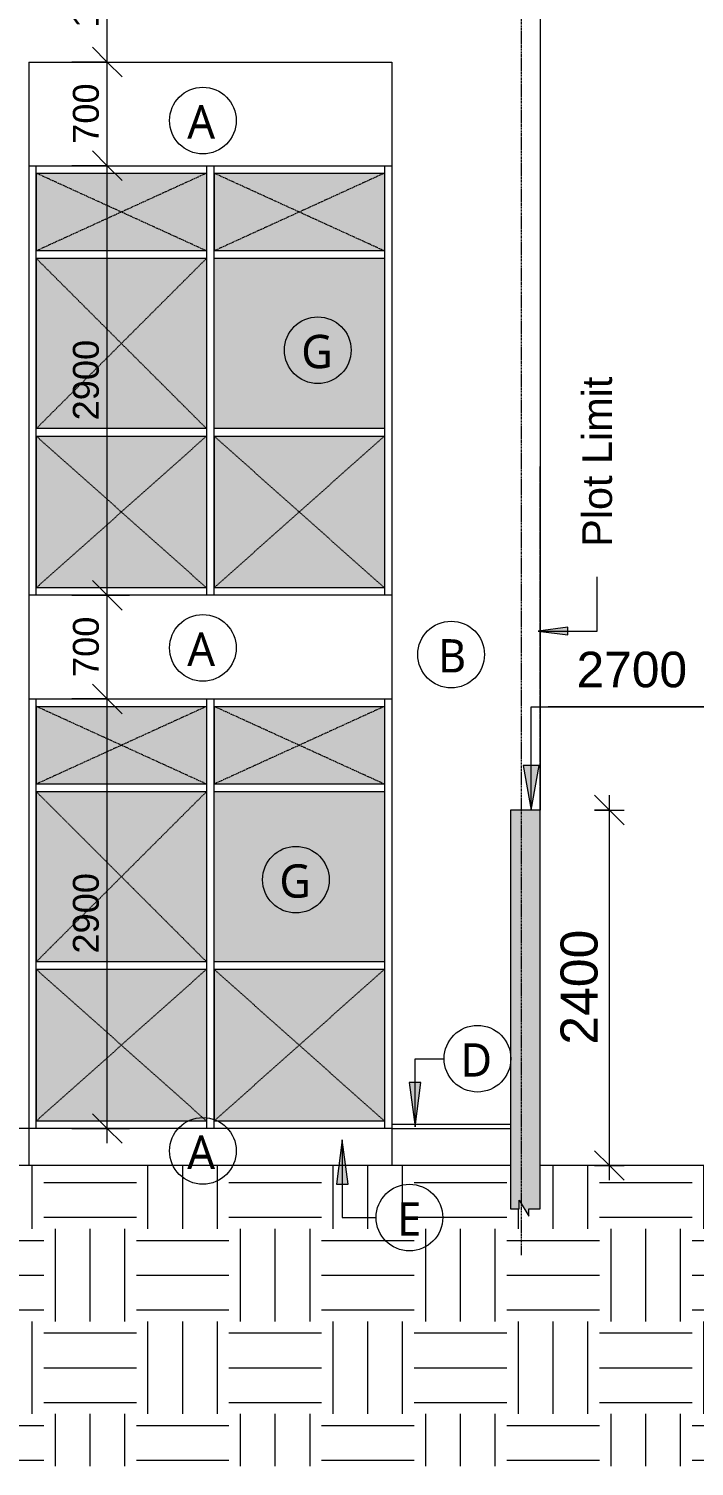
# Model space of a CAD drawing. Header units: millimetres. Extents: x -14692 to 72145, y -2093 to 15232.
# Drawn here: x 3789 to 8279, y -1730 to 7975 of the extents above; entities that cross this region are included whole.
import ezdxf

# ---------------------------------------------------------------- set-up
doc = ezdxf.new("R2010")
doc.units = ezdxf.units.MM
for name, pattern in [('Dash', [6, 3, -3]), ('Grid Line', [22.225, 12.7, -3.175, 3.175, -3.175]), ('Hidden', [7.14375, 4.7625, -2.38125])]:
    doc.linetypes.add(name, pattern=pattern)
for name, color, linetype, lineweight in [('A-ANNO-DIMS', 211, 'Continuous', 9), ('A-ANNO-DIMS-100', 211, 'Continuous', 9), ('A-ANNO-NOTE', 131, 'Continuous', 9), ('A-DETL-GENF', 92, 'Continuous', 9), ('A-DETL-HDLN', 90, 'Hidden', 9), ('A-DETL-THIN', 151, 'Continuous', 9), ('A-GENM', 13, 'Continuous', 9), ('A-GLAZ-CURT', 52, 'Continuous', 9), ('A-GLAZ-CURT-HDLN', 51, 'Dash', 9), ('A-GLAZ-CWMG', 51, 'Continuous', 9), ('A-WALL', 113, 'Continuous', 9), ('G-ANNO-DIMS', 111, 'Continuous', 9), ('G-ANNO-TEXT', 231, 'Continuous', 9), ('S-GRID', 1, 'Continuous', 9)]:
    doc.layers.add(name, color=color, linetype=linetype, lineweight=lineweight)
doc.styles.add('Arial_4', font='arial.ttf', dxfattribs={"height": 240})
doc.styles.add('Arial_5', font='arial.ttf', dxfattribs={"height": 200})
doc.styles.add('Arial_6', font='arial.ttf', dxfattribs={"height": 175})
doc.styles.add('Arial_7', font='arial.ttf', dxfattribs={"height": 250})
doc.styles.add('Lucida Sans Unicode', font='l_10646.ttf', dxfattribs={"height": 225})
doc.dimstyles.new('25', dxfattribs={"dimscale": 304.8, "dimtxt": 255.06485, "dimasz": 0.656168, "dimexe": 0.328084, "dimexo": 0.0625, "dimgap": 0.016404, "dimtad": 1, "dimdec": 0, "dimzin": 0, "dimdsep": 46, "dimtxsty": 'Arial_7', "dimblk1": 'OBLIQUE', "dimblk2": 'OBLIQUE', "dimsah": 1, "dimcen": 0.09, "dimdle": 0.328084, "dimazin": 0, "dimtfac": 1, "dimtdec": 4, "dimtix": 1, "dimtmove": 0, "dimatfit": 3, "dimfxl": 0.328084, "dimfxlon": 1, "dimtvp": 1, "dimtolj": 1, "dimtzin": 0, "dimarcsym": 2})
doc.dimstyles.new('Ele-dim-100_2', dxfattribs={"dimscale": 304.8, "dimtxt": 178.545395, "dimasz": 0.656168, "dimexe": 0.492126, "dimexo": 0.0625, "dimgap": 0.016404, "dimtad": 1, "dimdec": 0, "dimrnd": 5, "dimzin": 0, "dimdsep": 46, "dimtxsty": 'Arial_6', "dimblk1": 'OBLIQUE', "dimblk2": 'OBLIQUE', "dimsah": 1, "dimcen": 0.09, "dimdle": 0.328084, "dimazin": 0, "dimtfac": 1, "dimtdec": 4, "dimtix": 1, "dimtmove": 0, "dimatfit": 3, "dimfxl": 0.787402, "dimfxlon": 1, "dimtvp": 1, "dimtolj": 1, "dimtzin": 0, "dimarcsym": 2})

# ---------------------------------------------------------------- blocks, each defined once
blk = doc.blocks.new('M_Fixed Glazed Panel - Glazed Panel-738528-Elevation-3')
at = {"layer": 'A-GLAZ-CURT'}
blk.add_hatch(color=254, dxfattribs=at).paths.add_polyline_path([(4469.1, 600), (4988.9, 600), (4988.9, 1625), (3838.9, 1625), (3838.9, 600), (4261.2, 600)])
for p, q in [((3838.9, 1625), (4988.9, 1625)), ((3838.9, 1625), (3838.9, 600)), ((4988.9, 1625), (4988.9, 600)), ((4988.9, 600), (3838.9, 600))]:
    blk.add_line(p, q, dxfattribs=at)
at = {"layer": 'A-GLAZ-CURT-HDLN'}
for p, q in [((4988.9, 600), (3838.9, 1625)), ((4988.9, 1625), (3838.9, 600))]:
    blk.add_line(p, q, dxfattribs=at)
blk = doc.blocks.new('Rectangular Mullion - 50x150mm-448921-Elevation-3')
at = {"layer": 'A-GLAZ-CWMG'}
blk.add_line((6188.9, 1650), (6188.9, 550), dxfattribs=at)
blk = doc.blocks.new('Rectangular Mullion - 50x150mm-494358-Elevation-3')
at = {"layer": 'A-GLAZ-CWMG'}
blk.add_line((3838.9, 2850), (3838.9, 3450), dxfattribs=at)
blk = doc.blocks.new('Rectangular Mullion - 50x150mm-700413-Elevation-3')
at = {"layer": 'A-GLAZ-CWMG'}
for p, q in [((5038.9, 3400), (5038.9, 3450)), ((5038.9, 3400), (6188.9, 3400)), ((6188.9, 3450), (6188.9, 3400))]:
    blk.add_line(p, q, dxfattribs=at)
blk = doc.blocks.new('Rectangular Mullion - 50x150mm-700414-Elevation-3')
at = {"layer": 'A-GLAZ-CWMG'}
for p, q in [((3838.9, 550), (3838.9, 600)), ((4988.9, 600), (3838.9, 600)), ((4988.9, 600), (4988.9, 550))]:
    blk.add_line(p, q, dxfattribs=at)
blk = doc.blocks.new('M_Fixed Glazed Panel - Glazed Panel-738529-Elevation-3')
at = {"layer": 'A-GLAZ-CURT'}
blk.add_hatch(color=254, dxfattribs=at).paths.add_polyline_path([(3838.9, 1675), (4988.9, 1675), (4988.7, 2825), (3838.9, 2825), (3838.9, 1758.6)])
for p, q in [((3838.9, 2825), (4988.9, 2825)), ((3838.9, 2825), (3838.9, 1675)), ((4988.9, 2825), (4988.9, 1675)), ((4988.9, 1675), (3838.9, 1675))]:
    blk.add_line(p, q, dxfattribs=at)
at = {"layer": 'A-GLAZ-CURT-HDLN'}
for p, q in [((4988.9, 1675), (3838.9, 2825)), ((4988.9, 2825), (3838.9, 1675))]:
    blk.add_line(p, q, dxfattribs=at)
blk = doc.blocks.new('Rectangular Mullion - 50x150mm-448923-Elevation-3')
at = {"layer": 'A-GLAZ-CWMG'}
blk.add_line((6188.9, 2850), (6188.9, 1650), dxfattribs=at)
blk = doc.blocks.new('Rectangular Mullion - 50x150mm-448924-Elevation-3')
at = {"layer": 'A-GLAZ-CWMG'}
blk.add_line((3838.9, 550), (3838.9, 1650), dxfattribs=at)
blk = doc.blocks.new('Rectangular Mullion - 50x150mm-700415-Elevation-3')
at = {"layer": 'A-GLAZ-CWMG'}
for p, q in [((3838.9, 1625), (3838.9, 1675)), ((4988.9, 1675), (3838.9, 1675)), ((4988.9, 1675), (4988.9, 1625)), ((3838.9, 1625), (4988.9, 1625))]:
    blk.add_line(p, q, dxfattribs=at)
blk = doc.blocks.new('System Panel - Glazed-700417-Elevation-3')
at = {"layer": 'A-GLAZ-CURT'}
blk.add_hatch(color=254, dxfattribs=at).paths.add_polyline_path([(5092.6, 1675), (6188.9, 1675), (6188.9, 2825), (5038.9, 2825), (5038.9, 1675)])
blk = doc.blocks.new('Rectangular Mullion - 50x150mm-448918-Elevation-3')
at = {"layer": 'A-GLAZ-CWMG'}
for p, q in [((4988.9, 2850), (4988.9, 1650)), ((5038.9, 1650), (5038.9, 2850))]:
    blk.add_line(p, q, dxfattribs=at)
blk = doc.blocks.new('Rectangular Mullion - 50x150mm-448919-Elevation-3')
at = {"layer": 'A-GLAZ-CWMG'}
for p, q in [((4988.9, 1650), (4988.9, 550)), ((5038.9, 550), (5038.9, 1650))]:
    blk.add_line(p, q, dxfattribs=at)
blk = doc.blocks.new('M_Fixed Glazed Panel - Glazed Panel-738530-Elevation-3')
at = {"layer": 'A-GLAZ-CURT'}
blk.add_hatch(color=254, dxfattribs=at).paths.add_polyline_path([(3838.9, 2875), (4988.9, 2875), (4988.7, 3400), (3838.9, 3400), (3838.9, 3253.8)])
for p, q in [((3838.9, 3400), (4988.9, 3400)), ((3838.9, 3400), (3838.9, 2875)), ((4988.9, 3400), (4988.9, 2875)), ((4988.9, 2875), (3838.9, 2875))]:
    blk.add_line(p, q, dxfattribs=at)
at = {"layer": 'A-GLAZ-CURT-HDLN'}
for p, q in [((4988.9, 2875), (3838.9, 3400)), ((4988.9, 3400), (3838.9, 2875))]:
    blk.add_line(p, q, dxfattribs=at)
blk = doc.blocks.new('Rectangular Mullion - 50x150mm-448925-Elevation-3')
at = {"layer": 'A-GLAZ-CWMG'}
blk.add_line((3838.9, 1650), (3838.9, 2850), dxfattribs=at)
blk = doc.blocks.new('Rectangular Mullion - 50x150mm-494360-Elevation-3')
at = {"layer": 'A-GLAZ-CWMG'}
blk.add_line((6188.9, 3450), (6188.9, 2850), dxfattribs=at)
blk = doc.blocks.new('Rectangular Mullion - 50x150mm-494346-Elevation-3')
at = {"layer": 'A-GLAZ-CWMG'}
for p, q in [((4988.9, 3450), (4988.9, 2850)), ((5038.9, 2850), (5038.9, 3450))]:
    blk.add_line(p, q, dxfattribs=at)
blk = doc.blocks.new('Generic Models 2 - Generic Models 1-700113-Elevation-3')
at = {"layer": 'A-GENM'}
for p, q in [((2788.9, 8750), (7238.9, 8750)), ((2788.9, 300), (2788.9, 8750)), ((7238.9, 8750), (7238.9, 2700)), ((3788.9, 7750), (3788.9, 300)), ((3788.9, 7750), (6238.9, 7750)), ((6238.9, 7750), (6238.9, 300))]:
    blk.add_line(p, q, dxfattribs=at)
blk = doc.blocks.new('GL-TEXT2 - External finishes-tag 2-777035-Elevation-3')
at = {"layer": 'A-ANNO-NOTE'}
blk.add_circle((4963.9, 7355), 225, dxfattribs=at)
blk = doc.blocks.new('DIMBLOCK11-Elevation-3')
at = {"layer": 'A-ANNO-DIMS-100', "transparency": 16777216}
for p, q in [((4318.7, 3450), (4218.7, 3550)), ((4078.7, 3450), (4468.7, 3450)), ((4318.7, 3450), (4078.7, 3450)), ((4318.7, 450), (4318.7, 3450)), ((4318.7, 3450), (4418.7, 3350)), ((4318.7, 550), (4218.7, 650)), ((4078.7, 550), (4468.7, 550)), ((4318.7, 550), (4078.7, 550)), ((4318.7, 550), (4418.7, 450))]:
    blk.add_line(p, q, dxfattribs=at)
at = {"layer": 'A-ANNO-DIMS-100', "color": 0, "transparency": 16777216, "insert": (4086.5, 1730.8), "char_height": 175, "width": 646.06, "attachment_point": 1, "rotation": 90, "line_spacing_factor": 0.941778, "style": 'Arial_6'}
blk.add_mtext('2900', dxfattribs=at)
blk = doc.blocks.new('_Oblique')
at = {"color": 0, "linetype": 'ByBlock', "lineweight": -2}
blk.add_line((-0.5, -0.5), (0.5, 0.5), dxfattribs=at)
blk = doc.blocks.new('DIMBLOCK12-Elevation-3')
at = {"layer": 'A-ANNO-DIMS-100', "transparency": 16777216}
for p, q in [((4318.7, 4150), (4218.7, 4250)), ((4078.7, 4150), (4468.7, 4150)), ((4318.7, 4150), (4078.7, 4150)), ((4318.7, 3450), (4318.7, 4150)), ((4318.7, 4150), (4418.7, 4050)), ((4318.7, 3450), (4218.7, 3550)), ((4078.7, 3450), (4468.7, 3450)), ((4318.7, 3450), (4078.7, 3450)), ((4318.7, 3450), (4418.7, 3350))]:
    blk.add_line(p, q, dxfattribs=at)
at = {"layer": 'A-ANNO-DIMS-100', "color": 0, "transparency": 16777216, "insert": (4086.5, 3598.1), "char_height": 175, "width": 484.545, "attachment_point": 1, "rotation": 90, "line_spacing_factor": 0.941778, "style": 'Arial_6'}
blk.add_mtext('700', dxfattribs=at)
blk = doc.blocks.new('DIMBLOCK13-Elevation-3')
at = {"layer": 'A-ANNO-DIMS-100', "transparency": 16777216}
for p, q in [((4318.7, 7050), (4218.7, 7150)), ((4078.7, 7050), (4468.7, 7050)), ((4318.7, 7050), (4078.7, 7050)), ((4318.7, 4150), (4318.7, 7050)), ((4318.7, 7050), (4418.7, 6950)), ((4318.7, 4150), (4218.7, 4250)), ((4078.7, 4150), (4468.7, 4150)), ((4318.7, 4150), (4078.7, 4150)), ((4318.7, 4150), (4418.7, 4050))]:
    blk.add_line(p, q, dxfattribs=at)
at = {"layer": 'A-ANNO-DIMS-100', "color": 0, "transparency": 16777216, "insert": (4086.5, 5330.8), "char_height": 175, "width": 646.06, "attachment_point": 1, "rotation": 90, "line_spacing_factor": 0.941778, "style": 'Arial_6'}
blk.add_mtext('2900', dxfattribs=at)
blk = doc.blocks.new('DIMBLOCK14-Elevation-3')
at = {"layer": 'A-ANNO-DIMS-100', "transparency": 16777216}
for p, q in [((4318.7, 7750), (4218.7, 7850)), ((4078.7, 7750), (4468.7, 7750)), ((4318.7, 7750), (4078.7, 7750)), ((4318.7, 7050), (4318.7, 7750)), ((4318.7, 7750), (4418.7, 7650)), ((4318.7, 7050), (4218.7, 7150)), ((4078.7, 7050), (4468.7, 7050)), ((4318.7, 7050), (4078.7, 7050)), ((4318.7, 7050), (4418.7, 6950))]:
    blk.add_line(p, q, dxfattribs=at)
at = {"layer": 'A-ANNO-DIMS-100', "color": 0, "transparency": 16777216, "insert": (4086.5, 7198.1), "char_height": 175, "width": 484.545, "attachment_point": 1, "rotation": 90, "line_spacing_factor": 0.941778, "style": 'Arial_6'}
blk.add_mtext('700', dxfattribs=at)
blk = doc.blocks.new('DIMBLOCK15-Elevation-3')
at = {"layer": 'A-ANNO-DIMS-100', "transparency": 16777216}
for p, q in [((4318.7, 8750), (4218.7, 8850)), ((4318.7, 7750), (4318.7, 8850)), ((4078.7, 8750), (4468.7, 8750)), ((4318.7, 8750), (4078.7, 8750)), ((4318.7, 8750), (4418.7, 8650)), ((4318.7, 7750), (4218.7, 7850)), ((4078.7, 7750), (4468.7, 7750)), ((4318.7, 7750), (4078.7, 7750)), ((4318.7, 7750), (4418.7, 7650))]:
    blk.add_line(p, q, dxfattribs=at)
at = {"layer": 'A-ANNO-DIMS-100', "color": 0, "transparency": 16777216, "insert": (4086.5, 7980.8), "char_height": 175, "width": 646.06, "attachment_point": 1, "rotation": 90, "line_spacing_factor": 0.941778, "style": 'Arial_6'}
blk.add_mtext('1000', dxfattribs=at)
blk = doc.blocks.new('Spot Elevations - Standard-23738-Elevation-3')
at = {"layer": 'G-ANNO-DIMS'}
h = blk.add_hatch(color=256, dxfattribs=at)
edge = h.paths.add_edge_path()
edge.add_line((4843.9, 9187.4), (5043.9, 9187.4))
edge.add_arc((4843.9, 9187.4), 200, 0, 90)
edge.add_line((4843.9, 9387.4), (4843.9, 9187.4))
h = blk.add_hatch(color=256, dxfattribs=at)
edge = h.paths.add_edge_path()
edge.add_line((4843.9, 9187.4), (4643.9, 9187.4))
edge.add_arc((4843.9, 9187.4), 200, 180, 270)
edge.add_line((4843.9, 8987.4), (4843.9, 9187.4))
for p, q in [((4843.9, 8887.4), (4843.9, 9487.4)), ((5143.9, 9187.4), (3443.9, 9187.4))]:
    blk.add_line(p, q, dxfattribs=at)
blk.add_circle((4843.9, 9187.4), 200, dxfattribs=at)
blk = doc.blocks.new('DIMBLOCK20-Elevation-3')
at = {"layer": 'A-ANNO-DIMS-100', "transparency": 16777216}
for p, q in [((7706.6, 2700), (7606.6, 2800)), ((7706.6, 200), (7706.6, 2800)), ((7606.6, 2700), (7806.6, 2700)), ((7706.6, 2700), (7606.6, 2700)), ((7706.6, 2700), (7806.6, 2600)), ((7706.6, 300), (7606.6, 400)), ((7606.6, 300), (7806.6, 300)), ((7706.6, 300), (7606.6, 300)), ((7706.6, 300), (7806.6, 200))]:
    blk.add_line(p, q, dxfattribs=at)
at = {"layer": 'A-ANNO-DIMS-100', "color": 0, "transparency": 16777216, "insert": (7377.1, 1115.4), "char_height": 250, "width": 922.942, "attachment_point": 1, "rotation": 90, "line_spacing_factor": 0.941778, "style": 'Arial_7'}
blk.add_mtext('2400', dxfattribs=at)

msp = doc.modelspace()

# ---------------------------------------------------------------- hatches: boundary and pattern name
at = {"layer": 'A-ANNO-NOTE'}
for points in [[(6395.3, 560.1), (6434.8, 860.1), (6355.8, 860.1)], [(5904.3, 473.4), (5864.8, 173.4), (5943.8, 173.4)]]:
    msp.add_hatch(color=256, dxfattribs=at).paths.add_polyline_path(points)
at = {"layer": 'A-DETL-GENF'}
msp.add_hatch(color=8, dxfattribs=at).paths.add_polyline_path([(7163.9, -41.9), (7163.9, 6.7), (7238.9, 6.7), (7238.9, 2700), (7038.9, 2700), (7038.9, 6.7), (7098.9, 6.7), (7098.9, 66.7)])
h = msp.add_hatch(dxfattribs=at)
h.set_pattern_fill('FP_2', color=8, style=0, pattern_type=2)
h.set_pattern_definition([(0, (-2360.56, 1200), (625, 625), [625, -625]), (0, (-2360.56, 1434.4), (625, 625), [625, -625]), (0, (-2360.56, 1668.75), (625, 625), [625, -625]), (90, (-2282.43, 1746.9), (-625, 625), [625, -625]), (90, (-2048.06, 1746.9), (-625, 625), [625, -625]), (90, (-1813.7, 1746.9), (-625, 625), [625, -625])])
h.paths.add_polyline_path([(7586.7, -1730.5), (8842.3, -1730.5), (8842.3, 300), (7238.9, 300), (7238.9, 6.7), (7163.9, 6.7), (7163.9, -41.9), (7098.9, 66.7), (7098.9, 6.7), (7038.9, 6.7), (7038.9, 300), (-6736.1, 300), (-6736.1, 31.1), (-6811.1, 31.1), (-6811.1, -17.5), (-6876.1, 91.1), (-6876.1, 31.1), (-6936.1, 31.1), (-6936.1, 300), (-8357.7, 300), (-8357.7, -1730.5), (7238.9, -1730.5)])
at = {"layer": 'G-ANNO-DIMS'}
msp.add_hatch(color=256, dxfattribs=at).paths.add_polyline_path([(7179.1, 2700), (7232, 3000), (7126.2, 3000)])
at = {"layer": 'G-ANNO-TEXT'}
msp.add_hatch(color=7, dxfattribs=at).paths.add_polyline_path([(7226.4, 3908.5), (7426.4, 3882.2), (7426.4, 3934.8)])

# ---------------------------------------------------------------- linework, layer by layer
at = {"layer": 'A-ANNO-NOTE'}
for p, q in [((6395.3, 1021.3), (6591.8, 1021.3)), ((6395.3, 560.1), (6395.3, 1021.3)), ((6434.8, 860.1), (6355.8, 860.1)), ((6355.8, 860.1), (6395.3, 560.1)), ((6395.3, 560.1), (6434.8, 860.1)), ((5904.3, 473.4), (5864.8, 173.4)), ((5943.8, 173.4), (5904.3, 473.4)), ((5904.3, 473.4), (5904.3, -51.4)), ((5864.8, 173.4), (5943.8, 173.4)), ((5904.3, -51.4), (6132.5, -51.4))]:
    msp.add_line(p, q, dxfattribs=at)
at = {"layer": 'A-DETL-HDLN'}
msp.add_line((7238.9, 388.4), (7238.9, 5018.4), dxfattribs=at)
at = {"layer": 'A-DETL-THIN'}
for p, q in [((7038.9, 2700), (7038.9, 6.7)), ((7238.9, 2700), (7038.9, 2700)), ((7238.9, 6.7), (7238.9, 2700)), ((3788.9, 550), (2788.9, 550)), ((6238.9, 580), (7038.9, 580)), ((6238.9, 550), (7038.9, 550)), ((7038.9, 300), (-6736.1, 300)), ((8842.3, 300), (7238.9, 300)), ((7038.9, 6.7), (7098.9, 6.7)), ((7098.9, 6.7), (7098.9, 66.7)), ((7098.9, 66.7), (7163.9, -41.9)), ((7163.9, -41.9), (7163.9, 6.7)), ((7163.9, 6.7), (7238.9, 6.7))]:
    msp.add_line(p, q, dxfattribs=at)
at = {"layer": 'A-WALL'}
for p, q in [((3788.9, 7050), (6238.9, 7050)), ((6238.9, 4150), (3788.9, 4150)), ((3788.9, 3450), (6238.9, 3450)), ((6238.9, 550), (3788.9, 550))]:
    msp.add_line(p, q, dxfattribs=at)
at = {"layer": 'G-ANNO-DIMS'}
for p, q in [((7179.1, 3396), (8492.8, 3396)), ((7179.1, 2700), (7179.1, 3396)), ((7232, 3000), (7126.2, 3000)), ((7126.2, 3000), (7179.1, 2700)), ((7179.1, 2700), (7232, 3000))]:
    msp.add_line(p, q, dxfattribs=at)
at = {"layer": 'G-ANNO-TEXT', "color": 7}
for p, q in [((7624.3, 3908.5), (7624.3, 4274.1)), ((7426.4, 3934.8), (7226.4, 3908.5)), ((7226.4, 3908.5), (7426.4, 3882.2)), ((7226.4, 3908.5), (7624.3, 3908.5)), ((7426.4, 3882.2), (7426.4, 3934.8))]:
    msp.add_line(p, q, dxfattribs=at)
at = {"layer": 'S-GRID', "linetype": 'Grid Line'}
msp.add_line((7113.9, -304.8), (7113.9, 12088.4), dxfattribs=at)

# ---------------------------------------------------------------- block references
at = {"layer": 'A-ANNO-NOTE'}
for p in [(0, 0), (775, -1550.4), (0, -3560.4), (1675, -3605), (627.7, -5125.1), (1853, -6333.7), (0, -6956.4), (1393.6, -7406.4)]:
    msp.add_blockref('GL-TEXT2 - External finishes-tag 2-777035-Elevation-3', p, dxfattribs=at)
at = {"layer": 'A-GENM'}
msp.add_blockref('Generic Models 2 - Generic Models 1-700113-Elevation-3', (0, 0), dxfattribs=at)
at = {"layer": 'A-GLAZ-CURT'}
for name, p in [('M_Fixed Glazed Panel - Glazed Panel-738530-Elevation-3', (0, 3600)), ('M_Fixed Glazed Panel - Glazed Panel-738530-Elevation-3', (1200, 3600)), ('M_Fixed Glazed Panel - Glazed Panel-738529-Elevation-3', (0, 3600)), ('System Panel - Glazed-700417-Elevation-3', (0, 3600)), ('M_Fixed Glazed Panel - Glazed Panel-738528-Elevation-3', (0, 3600)), ('M_Fixed Glazed Panel - Glazed Panel-738528-Elevation-3', (1200, 3600)), ('M_Fixed Glazed Panel - Glazed Panel-738530-Elevation-3', (0, 0)), ('M_Fixed Glazed Panel - Glazed Panel-738530-Elevation-3', (1200, 0)), ('M_Fixed Glazed Panel - Glazed Panel-738529-Elevation-3', (0, 0)), ('System Panel - Glazed-700417-Elevation-3', (0, 0)), ('M_Fixed Glazed Panel - Glazed Panel-738528-Elevation-3', (0, 0)), ('M_Fixed Glazed Panel - Glazed Panel-738528-Elevation-3', (1200, 0))]:
    msp.add_blockref(name, p, dxfattribs=at)
at = {"layer": 'A-GLAZ-CWMG'}
for name, p in [('Rectangular Mullion - 50x150mm-494358-Elevation-3', (0, 3600)), ('Rectangular Mullion - 50x150mm-700413-Elevation-3', (-1200, 3600)), ('Rectangular Mullion - 50x150mm-494346-Elevation-3', (0, 3600)), ('Rectangular Mullion - 50x150mm-700413-Elevation-3', (0, 3600)), ('Rectangular Mullion - 50x150mm-494360-Elevation-3', (0, 3600)), ('Rectangular Mullion - 50x150mm-700415-Elevation-3', (0, 4800)), ('Rectangular Mullion - 50x150mm-448925-Elevation-3', (0, 3600)), ('Rectangular Mullion - 50x150mm-448918-Elevation-3', (0, 3600)), ('Rectangular Mullion - 50x150mm-700415-Elevation-3', (1200, 4800)), ('Rectangular Mullion - 50x150mm-448923-Elevation-3', (0, 3600)), ('Rectangular Mullion - 50x150mm-700415-Elevation-3', (0, 3600)), ('Rectangular Mullion - 50x150mm-448924-Elevation-3', (0, 3600)), ('Rectangular Mullion - 50x150mm-448919-Elevation-3', (0, 3600)), ('Rectangular Mullion - 50x150mm-700415-Elevation-3', (1200, 3600)), ('Rectangular Mullion - 50x150mm-448921-Elevation-3', (0, 3600)), ('Rectangular Mullion - 50x150mm-700414-Elevation-3', (0, 3600)), ('Rectangular Mullion - 50x150mm-700414-Elevation-3', (1200, 3600)), ('Rectangular Mullion - 50x150mm-494358-Elevation-3', (0, 0)), ('Rectangular Mullion - 50x150mm-700413-Elevation-3', (-1200, 0)), ('Rectangular Mullion - 50x150mm-494346-Elevation-3', (0, 0)), ('Rectangular Mullion - 50x150mm-700413-Elevation-3', (0, 0)), ('Rectangular Mullion - 50x150mm-494360-Elevation-3', (0, 0)), ('Rectangular Mullion - 50x150mm-700415-Elevation-3', (0, 1200)), ('Rectangular Mullion - 50x150mm-448925-Elevation-3', (0, 0)), ('Rectangular Mullion - 50x150mm-448918-Elevation-3', (0, 0)), ('Rectangular Mullion - 50x150mm-700415-Elevation-3', (1200, 1200)), ('Rectangular Mullion - 50x150mm-448923-Elevation-3', (0, 0)), ('Rectangular Mullion - 50x150mm-700415-Elevation-3', (0, 0)), ('Rectangular Mullion - 50x150mm-448924-Elevation-3', (0, 0)), ('Rectangular Mullion - 50x150mm-448919-Elevation-3', (0, 0)), ('Rectangular Mullion - 50x150mm-700415-Elevation-3', (1200, 0)), ('Rectangular Mullion - 50x150mm-448921-Elevation-3', (0, 0)), ('Rectangular Mullion - 50x150mm-700414-Elevation-3', (0, 0)), ('Rectangular Mullion - 50x150mm-700414-Elevation-3', (1200, 0))]:
    msp.add_blockref(name, p, dxfattribs=at)
at = {"layer": 'G-ANNO-DIMS'}
msp.add_blockref('Spot Elevations - Standard-23738-Elevation-3', (3848.9, -5791.4), dxfattribs=at)

# ---------------------------------------------------------------- texts
at = {"layer": 'A-ANNO-NOTE', "char_height": 225, "attachment_point": 1, "style": 'Lucida Sans Unicode'}
for s, insert, width in [('A', (4858.6, 7458.7), 264.557), ('G', (5627.1, 5908.3), 280.591), ('A', (4858.6, 3898.3), 264.557), ('B', (6550.1, 3853.7), 224.472), ('G', (5479.8, 2333.6), 280.591), ('D', (6701.6, 1125), 288.607), ('A', (4858.6, 502.3), 264.557), ('E', (6275.2, 52.3), 208.439)]:
    msp.add_mtext(s, dxfattribs=dict(at, insert=insert, width=width))
at = {"layer": 'G-ANNO-DIMS', "insert": (7485.6, 3768.9), "char_height": 240, "width": 893.244, "attachment_point": 1, "line_spacing_factor": 0.941778, "style": 'Arial_4'}
msp.add_mtext('2700', dxfattribs=at)
at = {"layer": 'G-ANNO-TEXT', "color": 7, "insert": (7524.3, 4477.3), "char_height": 200, "width": 1435.021, "attachment_point": 1, "rotation": 90, "style": 'Arial_5'}
msp.add_mtext('Plot Limit', dxfattribs=at)

# ---------------------------------------------------------------- dimensions: what is measured, and where the dimension line sits
at = {"layer": 'A-ANNO-DIMS'}
for base, p1, p2, dimstyle, override, picture, middle in [((4318.7, 8750), (4078.7, 7750), (4078.7, 8750), 'Ele-dim-100_2', {"dimpost": '<>', "dimfxl": 1000}, 'DIMBLOCK15-Elevation-3', (4224.4, 8250)), ((4318.7, 7750), (4078.7, 7050), (4078.7, 7750), 'Ele-dim-100_2', {"dimpost": '<>', "dimfxl": 700}, 'DIMBLOCK14-Elevation-3', (4224.4, 7400)), ((4318.7, 7050), (4078.7, 4150), (4078.7, 7050), 'Ele-dim-100_2', {"dimpost": '<>', "dimfxl": 2900}, 'DIMBLOCK13-Elevation-3', (4224.4, 5600)), ((4318.7, 4150), (4078.7, 3450), (4078.7, 4150), 'Ele-dim-100_2', {"dimpost": '<>', "dimfxl": 700}, 'DIMBLOCK12-Elevation-3', (4224.4, 3800)), ((4318.7, 3450), (4078.7, 550), (4078.7, 3450), 'Ele-dim-100_2', {"dimpost": '<>', "dimfxl": 2900}, 'DIMBLOCK11-Elevation-3', (4224.4, 2000)), ((7706.6, 2700), (7606.6, 300), (7606.6, 2700), '25', {"dimpost": '<>', "dimfxl": 2400}, 'DIMBLOCK20-Elevation-3', (7574, 1500))]:
    dim = msp.add_linear_dim(base=base, p1=p1, p2=p2, angle=90, dimstyle=dimstyle, override=override, dxfattribs=at)
    dim.commit()
    dim.dimension.update_dxf_attribs({"geometry": picture, "text_midpoint": middle})

doc.saveas('drawing.dxf')
